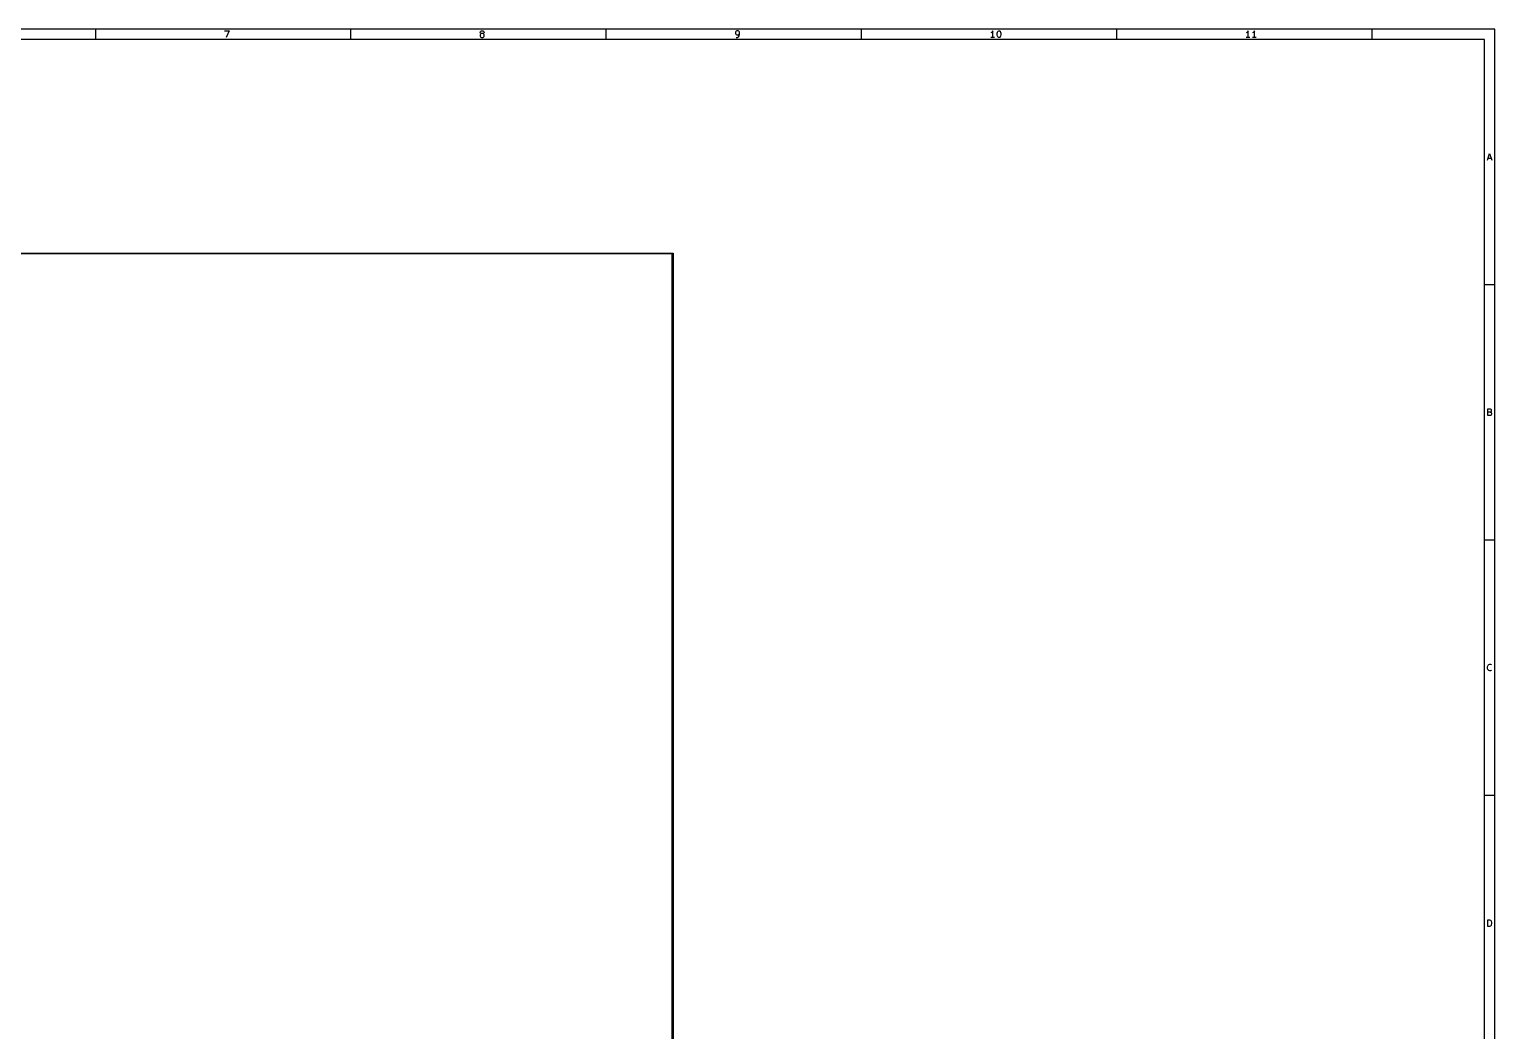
# Model space of a CAD drawing. Extents: x 10 to 584, y -410 to -10.
# Drawn here: x 297 to 584, y -206 to -10 of the extents above; entities that cross this region are included whole.
import ezdxf

# ---------------------------------------------------------------- set-up
doc = ezdxf.new("R2010")
doc.units = 0
doc.layers.add('BLACK', color=7, linetype='CONTINUOUS')

msp = doc.modelspace()

# ---------------------------------------------------------------- linework, layer by layer
at = {"layer": 'BLACK', "linetype": 'CONTINUOUS'}
for p, q in [((584.004, -10), (10, -10)), ((310, -12), (310, -10)), ((335.261, -10.2881), (336.127, -10.2881)), ((336.127, -10.2881), (335.57, -11.5881)), ((360, -12), (360, -10)), ((385.323, -10.5357), (385.385, -10.4119)), ((385.323, -10.5976), (385.323, -10.5357)), ((385.385, -10.7214), (385.323, -10.5976)), ((385.385, -10.969), (385.323, -11.0929)), ((385.323, -11.0929), (385.323, -11.3405)), ((385.323, -11.3405), (385.385, -11.4643)), ((385.385, -10.4119), (385.446, -10.35)), ((385.446, -10.7833), (385.385, -10.7214)), ((385.446, -10.9071), (385.385, -10.969)), ((385.385, -11.4643), (385.446, -11.5262)), ((385.446, -10.35), (385.57, -10.2881)), ((385.57, -10.8452), (385.446, -10.7833)), ((385.57, -10.8452), (385.446, -10.9071)), ((385.57, -10.2881), (385.818, -10.2881)), ((385.818, -10.8452), (385.57, -10.8452)), ((385.818, -10.2881), (385.942, -10.35)), ((385.942, -10.7833), (385.818, -10.8452)), ((385.942, -10.9071), (385.818, -10.8452)), ((385.942, -10.35), (386.004, -10.4119)), ((386.004, -10.7214), (385.942, -10.7833)), ((386.004, -10.969), (385.942, -10.9071)), ((385.942, -11.5262), (386.004, -11.4643)), ((386.004, -10.4119), (386.065, -10.5357)), ((386.065, -10.5976), (386.004, -10.7214)), ((386.065, -11.0929), (386.004, -10.969)), ((386.004, -11.4643), (386.065, -11.3405)), ((386.065, -10.5357), (386.065, -10.5976)), ((386.065, -11.3405), (386.065, -11.0929)), ((410, -12), (410, -10)), ((435.385, -10.4119), (435.323, -10.5357)), ((435.323, -10.5357), (435.323, -10.8452)), ((435.323, -10.8452), (435.385, -10.969)), ((435.446, -10.35), (435.385, -10.4119)), ((435.385, -10.969), (435.446, -11.031)), ((435.57, -10.2881), (435.446, -10.35)), ((435.446, -11.031), (435.57, -11.0929)), ((435.818, -10.2881), (435.57, -10.2881)), ((435.57, -11.0929), (435.818, -11.0929)), ((435.942, -10.35), (435.818, -10.2881)), ((435.818, -11.0929), (435.942, -11.031)), ((435.818, -11.5262), (435.88, -11.4643)), ((435.88, -11.4643), (436.004, -11.2786)), ((436.004, -10.4119), (435.942, -10.35)), ((435.942, -11.031), (436.004, -10.969)), ((436.065, -10.5357), (436.004, -10.4119)), ((436.004, -10.969), (436.065, -10.8452)), ((436.004, -11.2786), (436.065, -11.031)), ((436.065, -11.031), (436.065, -10.5357)), ((460, -12), (460, -10)), ((485.446, -10.5976), (485.323, -10.6595)), ((485.57, -10.4738), (485.446, -10.5976)), ((485.694, -10.2881), (485.57, -10.4738)), ((485.694, -11.5881), (485.694, -10.2881)), ((486.561, -10.7833), (486.623, -10.5357)), ((486.561, -11.0929), (486.561, -10.7833)), ((486.623, -11.3405), (486.561, -11.0929)), ((486.623, -10.5357), (486.685, -10.4119)), ((486.685, -11.4643), (486.623, -11.3405)), ((486.685, -10.4119), (486.746, -10.35)), ((486.746, -11.5262), (486.685, -11.4643)), ((486.746, -10.35), (486.87, -10.2881)), ((486.87, -10.2881), (486.994, -10.2881)), ((486.994, -10.2881), (487.118, -10.35)), ((487.118, -10.35), (487.18, -10.4119)), ((487.18, -11.4643), (487.118, -11.5262)), ((487.18, -10.4119), (487.242, -10.5357)), ((487.242, -11.3405), (487.18, -11.4643)), ((487.242, -10.5357), (487.304, -10.7833)), ((487.304, -11.0929), (487.242, -11.3405)), ((487.304, -10.7833), (487.304, -11.0929)), ((510, -12), (510, -10)), ((535.446, -10.5976), (535.323, -10.6595)), ((535.57, -10.4738), (535.446, -10.5976)), ((535.694, -10.2881), (535.57, -10.4738)), ((535.694, -11.5881), (535.694, -10.2881)), ((536.685, -10.5976), (536.561, -10.6595)), ((536.808, -10.4738), (536.685, -10.5976)), ((536.932, -10.2881), (536.808, -10.4738)), ((536.932, -11.5881), (536.932, -10.2881)), ((560, -12), (560, -10)), ((584.004, -409.989), (584.004, -10)), ((582.004, -12), (12, -12)), ((385.446, -11.5262), (385.57, -11.5881)), ((385.57, -11.5881), (385.818, -11.5881)), ((385.818, -11.5881), (385.942, -11.5262)), ((435.446, -11.5881), (435.694, -11.5881)), ((435.694, -11.5881), (435.818, -11.5262)), ((486.065, -11.5881), (485.323, -11.5881)), ((486.87, -11.5881), (486.746, -11.5262)), ((486.994, -11.5881), (486.87, -11.5881)), ((487.118, -11.5262), (486.994, -11.5881)), ((536.065, -11.5881), (535.323, -11.5881)), ((537.304, -11.5881), (536.561, -11.5881)), ((582.004, -407.989), (582.004, -12)), ((582.571, -35.5881), (583.004, -34.2881)), ((583.004, -34.2881), (583.438, -35.5881)), ((582.695, -35.2167), (583.314, -35.2167)), ((83.0072, -53.7978), (423.007, -53.7978)), ((422.932, -53.9478), (83.0822, -53.9478)), ((422.932, -353.798), (422.932, -53.9478)), ((423.007, -53.7978), (423.017, -53.7995)), ((423.017, -53.7995), (423.02, -53.7989)), ((423.02, -53.7989), (423.023, -53.8006)), ((423.023, -53.8006), (423.033, -53.8023)), ((423.033, -53.8023), (423.048, -53.8148)), ((423.048, -53.8148), (423.065, -53.8246)), ((423.065, -53.8246), (423.067, -53.8309)), ((423.067, -53.8309), (423.072, -53.8353)), ((423.072, -53.8353), (423.076, -53.8545)), ((423.076, -53.8545), (423.082, -53.8728)), ((423.082, -53.8728), (423.082, -353.873)), ((584.004, -60), (582.004, -60)), ((582.664, -85.5881), (582.664, -84.2881)), ((582.664, -84.2881), (583.097, -84.2881)), ((583.097, -84.9071), (582.664, -84.9071)), ((583.159, -85.5881), (582.664, -85.5881)), ((583.097, -84.2881), (583.221, -84.35)), ((583.221, -84.8452), (583.097, -84.9071)), ((583.097, -84.9071), (583.283, -84.969)), ((583.283, -85.5262), (583.159, -85.5881)), ((583.221, -84.35), (583.283, -84.4119)), ((583.283, -84.7833), (583.221, -84.8452)), ((583.283, -84.4119), (583.345, -84.5357)), ((583.345, -84.6595), (583.283, -84.7833)), ((583.283, -84.969), (583.345, -85.031)), ((583.345, -85.4643), (583.283, -85.5262)), ((583.345, -84.5357), (583.345, -84.6595)), ((583.345, -85.031), (583.407, -85.1548)), ((583.407, -85.3405), (583.345, -85.4643)), ((583.407, -85.1548), (583.407, -85.3405)), ((584.004, -110), (582.004, -110)), ((582.602, -134.845), (582.664, -134.598)), ((582.602, -135.031), (582.602, -134.845)), ((582.664, -134.598), (582.726, -134.474)), ((582.726, -134.474), (582.85, -134.35)), ((582.85, -134.35), (583.035, -134.288)), ((583.035, -134.288), (583.159, -134.288)), ((583.159, -134.288), (583.345, -134.35)), ((583.345, -134.35), (583.407, -134.412)), ((582.664, -135.279), (582.602, -135.031)), ((582.726, -135.402), (582.664, -135.279)), ((582.85, -135.526), (582.726, -135.402)), ((583.035, -135.588), (582.85, -135.526)), ((583.159, -135.588), (583.035, -135.588)), ((583.345, -135.526), (583.159, -135.588)), ((583.407, -135.464), (583.345, -135.526)), ((584.004, -160), (582.004, -160)), ((582.664, -185.588), (582.664, -184.288)), ((582.664, -184.288), (582.973, -184.288)), ((582.973, -185.588), (582.664, -185.588)), ((582.973, -184.288), (583.159, -184.35)), ((583.159, -185.526), (582.973, -185.588)), ((583.159, -184.35), (583.283, -184.474)), ((583.283, -185.402), (583.159, -185.526)), ((583.283, -184.474), (583.345, -184.598)), ((583.345, -185.279), (583.283, -185.402)), ((583.345, -184.598), (583.407, -184.845)), ((583.407, -185.031), (583.345, -185.279)), ((583.407, -184.845), (583.407, -185.031))]:
    msp.add_line(p, q, dxfattribs=at)

doc.saveas('drawing.dxf')
